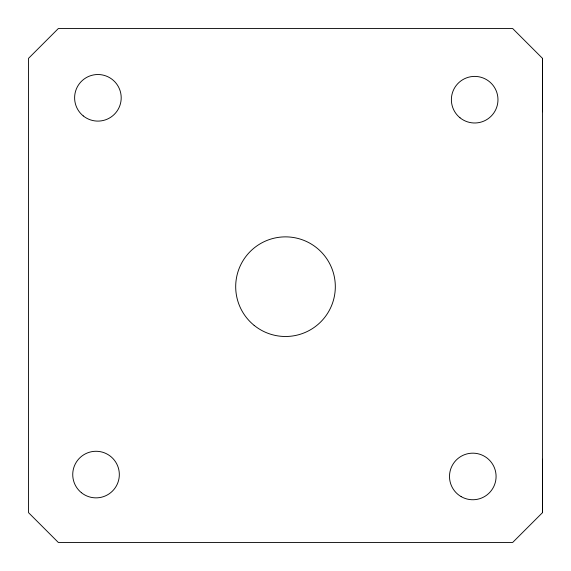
<?xml version="1.0" encoding="UTF-8"?>
<svg xmlns="http://www.w3.org/2000/svg" width="571" height="571" viewBox="0 0 571 571"><rect width="100%" height="100%" fill="white"/><g stroke="black" fill="none" stroke-linecap="round" stroke-linejoin="round"><path stroke-width="0.86" d="M542.45 512.679L542.45 58.321L512.679 28.55L58.321 28.55L28.55 58.321L28.55 512.679L58.321 542.45L512.679 542.45L542.45 512.679L542.45 459.248M542.45 111.752L542.45 58.321M460.019 117.797A23.29 23.29 0 0 0 497.684 103.337A23.29 23.29 0 0 0 466.329 77.949A23.29 23.29 0 0 0 460.019 117.797M83.252 115.913A23.29 23.29 0 0 0 120.916 101.452A23.29 23.29 0 0 0 89.568 76.064A23.29 23.29 0 0 0 83.252 115.913M81.375 492.673A23.29 23.29 0 0 0 119.039 478.212A23.29 23.29 0 0 0 87.684 452.824A23.29 23.29 0 0 0 81.375 492.673M461.147 496.627A23.29 23.29 0 0 0 496.085 476.457A23.29 23.29 0 0 0 461.147 456.286A23.29 23.29 0 0 0 461.147 496.627M254.159 325.384A49.805 49.805 0 0 0 334.706 294.465A49.805 49.805 0 0 0 267.656 240.177A49.805 49.805 0 0 0 254.159 325.384"/></g></svg>
